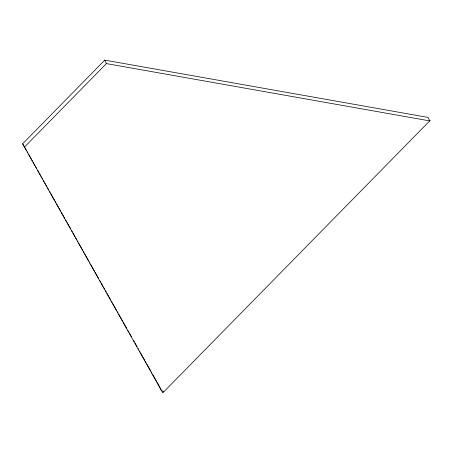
<?xml version="1.0" encoding="UTF-8"?>
<svg xmlns="http://www.w3.org/2000/svg" width="453" height="453" viewBox="0 0 453 453"><rect width="100%" height="100%" fill="white"/><g stroke="black" fill="none" stroke-linecap="round" stroke-linejoin="round"><path stroke-width="0.68" d="M430.35 120.249L162.763 392.87L22.65 143.788L104.762 60.13L428.085 117.429L429.716 120.894L106.393 63.596L104.762 60.13M24.281 147.253L106.393 63.596M163.76 391.851L161.245 390.186L159.886 387.298M22.65 143.788L26.467 150.555M27.157 151.783L27.854 153.018M28.545 154.246L32.361 161.008M33.052 162.242L36.517 168.391M37.559 170.237L38.256 171.466M38.947 172.695L41.03 176.387M41.721 177.616L42.412 178.844M43.454 180.69L44.151 181.919M44.841 183.148L46.925 186.84M47.616 188.069L48.658 189.915M49.349 191.143L50.045 192.378M50.736 193.607L54.553 200.373M55.243 201.602L55.94 202.831M56.631 204.06L60.447 210.826M61.138 212.055L64.609 218.204M65.645 220.05L66.342 221.279M67.033 222.514L70.504 228.663M71.54 230.509L72.237 231.738M72.927 232.967L75.011 236.659M75.702 237.887L76.744 239.733M77.435 240.962L78.131 242.191M78.822 243.42L82.639 250.186M83.329 251.415L84.026 252.649M84.717 253.878L88.533 260.645M89.224 261.874L89.921 263.102M90.611 264.331L94.428 271.098M95.119 272.327L98.59 278.476M99.632 280.322L100.323 281.551M101.013 282.785L103.097 286.472M103.788 287.7L104.484 288.935M105.526 290.775L106.217 292.009M106.908 293.238L110.725 300.005M111.421 301.234L112.112 302.462M112.803 303.691L116.619 310.458M117.316 311.687L118.007 312.915M118.703 314.15L122.514 320.911M123.21 322.145L126.676 328.295M127.718 330.141L128.409 331.37M129.105 332.598L131.529 336.902M133.612 340.594L134.303 341.822M135 343.051L137.078 346.743M138.12 348.589L138.811 349.818M139.507 351.047L140.198 352.281M140.894 353.51L144.705 360.277M145.402 361.505L146.093 362.734M146.789 363.963L150.6 370.73M151.296 371.958L151.987 373.187M152.684 374.421L156.495 381.183M157.191 382.417L159.615 386.72"/></g></svg>
